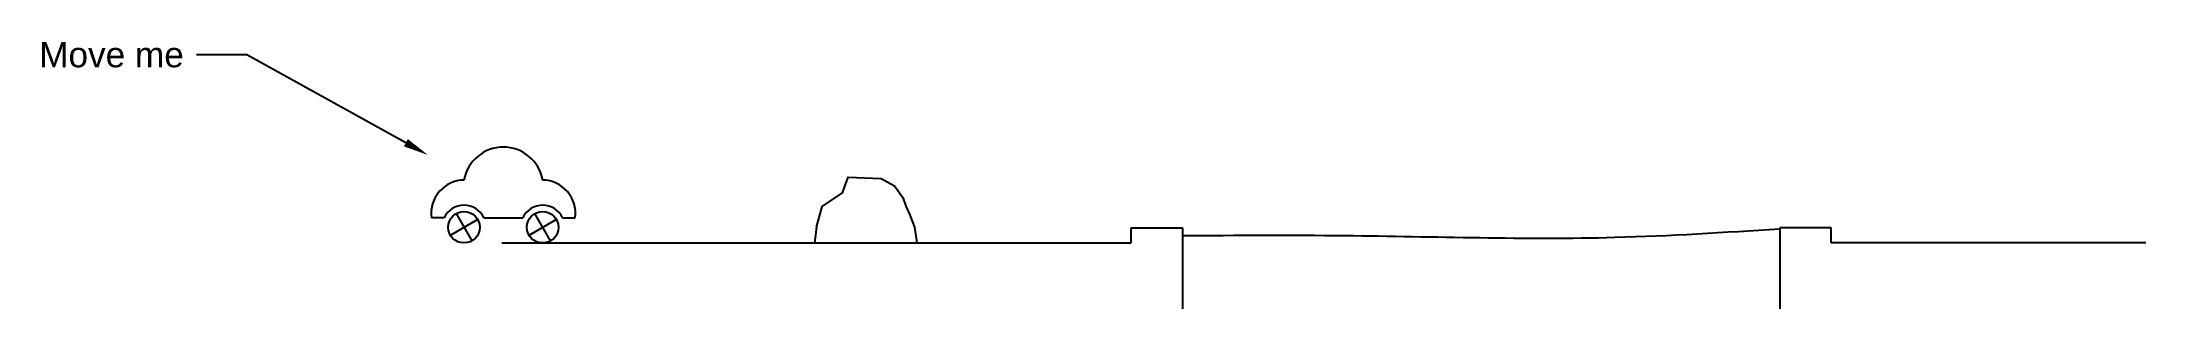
# Model space of a CAD drawing. Header units: millimetres. Extents: x -2386 to 4299, y 906 to 1753.
import ezdxf
from ezdxf import colors
from ezdxf.entities.mleader import LeaderData, LeaderLine
from ezdxf.math import Vec2, Vec3

# ---------------------------------------------------------------- set-up
doc = ezdxf.new("R2010")
doc.units = ezdxf.units.MM
doc.styles.get("Standard").update_dxf_attribs({"font": 'ARIAL.TTF'})

# ---------------------------------------------------------------- blocks, each defined once
blk = doc.blocks.new('*U9')
for p, q in [((-183.2, 30), (-223.2, 30)), ((-163.3, -25), (-76.7, 25)), ((-145, 43.3), (-95, -43.3)), ((-56.8, 30), (66.8, 30)), ((86.7, -25), (173.3, 25)), ((155, -43.3), (105, 43.3)), ((193.2, 30), (233.2, 30)), ((1000, 0), (993.5, -50)), ((1311.2, 0), (1319.3, -50)), ((0, -50), (2000, -50)), ((2000, -50), (2000, -1.8)), ((2000, -1.8), (2163.6, -1.8)), ((2163.6, -1.8), (2163.6, -259.4)), ((4224.4, -1.8), (4060.8, -1.8)), ((4060.8, -1.8), (4060.8, -259.4)), ((4224.4, -50), (4224.4, -1.8)), ((5224.4, -50), (4224.4, -50))]:
    blk.add_line(p, q)
blk.add_lwpolyline([(1000, 0), (1017.9, 66.1), (1082.2, 109.8), (1101, 159.2), (1205.3, 154.8), (1248.4, 131.1), (1274.7, 94.9), (1284, 66.8), (1295.9, 41.8), (1311.2, 0)])
for centre in [(-120, 0), (130, 0)]:
    blk.add_circle(centre, 50)
for centre, radius, start, end in [((5, 127.5), 127, 10.18966, 169.81034), ((-118.2, 44), 106, 90.98629, 187.59765), ((128.2, 44), 106, 352.40235, 89.01371), ((-120, 0), 70, 25.37693, 154.62307), ((130, 0), 70, 25.37693, 154.62307)]:
    blk.add_arc(centre, radius, start, end)
blk.add_spline([(2163.6, -26.4), (2679.1, -26.4), (3537.2, -31.9), (4060.1, -4.7)], degree=3)

msp = doc.modelspace()

# ---------------------------------------------------------------- block references
msp.add_blockref('*U9', (-925.3, 1165))

# ---------------------------------------------------------------- leaders
ml = msp.add_multileader_mtext('Standard')
ml.set_content('Move me', color=256)
ml.set_leader_properties()
ml.build(insert=Vec2(0, 0))
ml.multileader.update_dxf_attribs({"arrow_head_size": 80, "scale": 20})
ctx = ml.context
ctx.base_point, ctx.scale, ctx.char_height, ctx.arrow_head_size, ctx.landing_gap_size, ctx.plane_origin = Vec3(-2422.3, 1712.5), 20, 80, 80, 40, Vec3(-948, 1480.4)
ctx.text_align_type = 2
notes = []
notes.append((ctx, [(0, (1, 1, 0), (-1735.6, 1712.5), (-1, 0), 160, [(0, [(-1160, 1394.7)], 0, [])])]))
ctx.mtext.insert, ctx.mtext.alignment, ctx.mtext.flow_direction = Vec3(-1935.6, 1753.1), 3, 5
for ctx, leaders in notes:
    for number, flags, end, landing, length, lines in leaders:
        leader = LeaderData()
        leader.index, (leader.has_last_leader_line, leader.has_dogleg_vector, leader.attachment_direction) = number, flags
        leader.last_leader_point, leader.dogleg_vector, leader.dogleg_length = Vec3(end), Vec3(landing), length
        for number, points, colour, breaks in lines:
            line = LeaderLine()
            line.index, line.vertices, line.color, line.breaks = number, Vec3.list(points), colors.encode_raw_color(colour), breaks
            leader.lines.append(line)
        ctx.leaders.append(leader)

doc.saveas('drawing.dxf')
